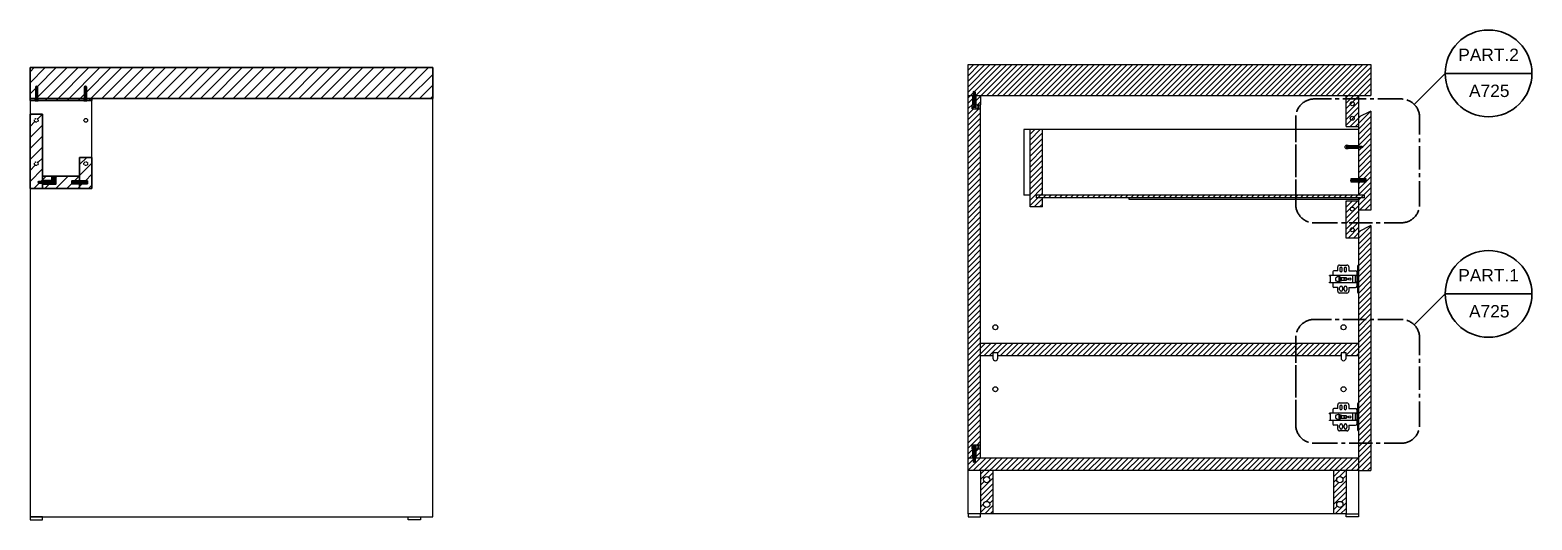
# Model space of a CAD drawing. Header units: inches. Extents: x -88 to 1416, y 266 to 857.
# Drawn here: x 372.6 to 615, y 515.9 to 595 of the extents above; entities that cross this region are included whole.
import ezdxf
from ezdxf.enums import TextEntityAlignment as Align

# ---------------------------------------------------------------- set-up
doc = ezdxf.new("R2010")
doc.units = ezdxf.units.IN
doc.header["$MEASUREMENT"] = 0
doc.linetypes.add('CENTER2', pattern=[1.125, 0.75, -0.125, 0.125, -0.125])
doc.linetypes.add('HIDDEN', pattern=[0.375, 0.25, -0.125])
doc.layers.add('A-LINE-GRPH', color=7, linetype='Continuous', lineweight=20)
doc.layers.add('A-SECT A-MCUT', color=7, linetype='Continuous', lineweight=35)
doc.styles.add('ARIAL', font='Arial.ttf')

# ---------------------------------------------------------------- blocks, each defined once
blk = doc.blocks.new('1')
for p, q in [((-113.53, 473.74), (-113.74, 473.54)), ((-113.39, 473.74), (-113.67, 473.47)), ((-113.25, 473.74), (-113.54, 473.46)), ((-113.11, 473.74), (-113.4, 473.46)), ((-113.06, 473.66), (-113.26, 473.46)), ((-111.56, 473.8), (-113.06, 473.8)), ((-111.56, 473.6), (-113.06, 473.6)), ((-111.56, 473.4), (-113.06, 473.4)), ((-111.16, 473.68), (-111.31, 473.68)), ((-111.16, 473.52), (-111.31, 473.52))]:
    blk.add_line(p, q)
blk.add_lwpolyline([(-113.06, 473.74), (-113.62, 473.74, 1), (-113.62, 473.46), (-113.06, 473.46)], format="xyb")
for points in [[(-113.06, 473.85), (-113.06, 473.35), (-111.56, 473.35), (-111.56, 473.85)], [(-111.31, 473.8), (-111.16, 473.8), (-111.16, 473.4), (-111.31, 473.4)]]:
    blk.add_lwpolyline(points, close=True)
for points in [[(-113.06, 473.7), (-111.56, 473.7), (-111.31, 473.7)], [(-111.31, 473.5), (-111.56, 473.5), (-113.06, 473.5)]]:
    blk.add_lwpolyline(points)
blk = doc.blocks.new('2')
for p, q in [((-114.31, 468.2), (-111.81, 468.2)), ((-114.29, 468.3), (-111.83, 468.3)), ((-114.29, 468.11), (-111.83, 468.11)), ((-114.22, 468.4), (-111.9, 468.4)), ((-114.22, 468.01), (-111.9, 468.01)), ((-114.06, 468.45), (-112.06, 468.45)), ((-114.06, 467.95), (-112.06, 467.95))]:
    blk.add_line(p, q)
for centre, start, end in [((-114.06, 468.2), 90, 270), ((-112.06, 468.2), 270, 90)]:
    blk.add_arc(centre, 0.25, start, end)
blk = doc.blocks.new('SECT PARTICOLARI')
at = {"layer": 'A-SECT A-MCUT'}
for q in [(9.12, 9.36), (28.12, 14.36)]:
    blk.add_line((14.12, 14.36), q, dxfattribs=at)
at = {"layer": 'A-SECT A-MCUT', "linetype": 'CENTER2', "ltscale": 5}
blk.add_lwpolyline([(-10, -6.76, 0.414214), (-7, -9.76), (7, -9.76, 0.414214), (10, -6.76), (10, 7.24, 0.414214), (7, 10.24), (-7, 10.24, 0.414214), (-10, 7.24), (-10, -6.76), (-10, 7.24)], format="xyb", dxfattribs=at)
at = {"layer": 'A-SECT A-MCUT'}
blk.add_circle((21.12, 14.36), 7, dxfattribs=at)
at = {"style": 'ARIAL'}
blk.add_attdef('1', text='', height=2, dxfattribs=at).set_placement((21.12, 18.36), align=Align.TOP_CENTER)
blk.add_attdef('A714', (17.97, 10.55), '', height=2, dxfattribs=at)
blk = doc.blocks.new('BLOCCO')
for p, q in [((9.6, 734.92), (9.2, 734.92)), ((9.6, 734.47), (9.2, 734.47)), ((9.3, 735.66), (9.3, 735.57)), ((9.3, 735.57), (9.52, 735.57)), ((9.74, 735.57), (9.52, 735.57)), ((9.74, 735.66), (9.74, 735.57))]:
    blk.add_line(p, q)
blk.add_lwpolyline([(9.2, 734.92), (9.2, 735.66), (9.85, 735.66), (9.85, 734.35), (9.2, 734.35), (9.2, 734.47)])
blk.add_lwpolyline([(9.3, 735.36), (9.3, 735.11), (9.74, 735.11), (9.74, 735.36)], close=True)
blk.add_arc((9.5, 734.7), 0.245, 293.1404, 66.8596)

msp = doc.modelspace()

# ---------------------------------------------------------------- hatches: boundary and pattern name
at = {"transparency": 33554569}
h = msp.add_hatch(dxfattribs=at)
h.set_pattern_fill('ANSI31', color=256, scale=5)
h.set_pattern_definition([(45, (700.05767, 102.5373), (-0.44194174, 0.44194174), [])])
h.paths.add_polyline_path([(524, 584.44), (524.75, 584.44), (524.75, 582.94), (524.67, 582.94), (524.67, 582.29), (524, 582.29)])
h.paths.add_polyline_path([(525.25, 584.44), (526, 584.44), (526, 582.94), (525.25, 582.94)])
h.paths.add_polyline_path([(583, 523.94), (585, 523.94), (585, 516.94), (583, 516.94)])
edge = h.paths.add_edge_path(flags=16)
edge.add_arc((584, 522.44), 0.5, 180, 540, ccw=False)
edge = h.paths.add_edge_path(flags=16)
edge.add_arc((584, 518.44), 0.5, 180, 540, ccw=False)
h.paths.add_polyline_path([(526, 523.94), (528, 523.94), (528, 516.94), (526, 516.94)])
edge = h.paths.add_edge_path(flags=16)
edge.add_arc((527, 522.44), 0.5, 180, 540, ccw=False)
edge = h.paths.add_edge_path(flags=16)
edge.add_arc((527, 518.44), 0.5, 180, 540, ccw=False)
h.paths.add_polyline_path([(524, 589.44), (589, 589.44), (589, 584.44), (524, 584.44)])
h.paths.add_polyline_path([(524, 582.29), (526, 582.29), (526, 528.09), (524.67, 528.09), (524.67, 527.44), (524.75, 527.44), (524.75, 525.94), (524, 525.94)])
h.paths.add_polyline_path([(525.25, 527.44), (526, 527.44), (526, 525.94), (525.25, 525.94)], flags=17)
edge = h.paths.add_edge_path()
edge.add_line((524, 525.94), (524.86, 525.94))
edge.add_line((524.86, 525.94), (524.86, 525.38))
edge.add_arc((525, 525.38), 0.14, 540, 720)
edge.add_line((525.14, 525.38), (525.14, 525.94))
edge.add_line((525.14, 525.94), (587, 525.94))
edge.add_line((587, 525.94), (587, 523.94))
edge.add_line((587, 523.94), (524, 523.94))
edge.add_line((524, 523.94), (524, 525.94))
h.paths.add_polyline_path([(587, 562.44), (589, 563.44), (589, 523.94), (587, 523.94)])
edge = h.paths.add_edge_path()
edge.add_line((587, 578.94), (587, 580.94))
edge.add_line((587, 580.94), (589, 581.94))
edge.add_line((589, 581.94), (589, 565.94))
edge.add_line((589, 565.94), (587, 565.94))
edge.add_line((587, 565.94), (587, 567.94))
edge.add_line((587, 567.94), (588, 567.94))
edge.add_line((588, 567.94), (588, 568.34))
edge.add_line((588, 568.34), (587, 568.34))
edge.add_line((587, 568.34), (587, 570.49))
edge.add_line((587, 570.49), (588, 570.49))
edge.add_arc((588, 570.74), 0.25, 270, 450)
edge.add_line((588, 570.99), (587, 570.99))
edge.add_line((587, 570.99), (587, 576))
edge.add_line((587, 576), (587.62, 576))
edge.add_line((587.62, 576), (587.61, 576.01))
edge.add_arc((587.56, 576.14), 0.14, 291.8055, 450)
edge.add_line((587.56, 576.28), (587, 576.28))
edge.add_line((587, 576.28), (587, 576.39))
edge.add_line((587, 576.39), (587, 578.94))
h.paths.add_polyline_path([(535, 568.34), (588, 568.34), (588, 567.94), (535, 567.94)])
h.paths.add_polyline_path([(585, 567.44), (587, 567.44), (587, 561.44), (585, 561.44)])
h.paths.add_polyline_path([(585, 584.44), (587, 584.44), (587, 579.44), (585, 579.44)])
h.paths.add_polyline_path([(534, 578.94), (536, 578.94), (536, 568.34), (535, 568.34), (535, 567.94), (536, 567.94), (536, 566.46), (534, 566.46)])
h.paths.add_polyline_path([(528.8, 542.44), (528.8, 542.94), (528, 542.94), (528, 542.44), (526, 542.44), (526, 544.44), (587, 544.44), (587, 542.44), (585, 542.44), (585, 542.94), (584.2, 542.94), (584.2, 542.44)])
at = {"transparency": 33554564}
h = msp.add_hatch(dxfattribs=at)
h.set_pattern_fill('ANSI31', color=256, scale=10)
h.set_pattern_definition([(45, (38.0819, -13.1943), (-0.8838835, 0.8838835), [])])
h.paths.add_polyline_path([(374.61, 581.44), (372.61, 581.44), (372.61, 569.44), (374.61, 569.44), (374.61, 570.13), (374.61, 570.21), (374.61, 570.32), (374.05, 570.32, -1), (374.05, 570.6), (374.61, 570.6), (374.61, 570.71)])
h.paths.add_polyline_path([(373.31, 580.44, -1), (373.91, 580.44, -1)], flags=16)
h.paths.add_polyline_path([(373.91, 573.44, -1), (373.31, 573.44, -1)], flags=16)
h.paths.add_polyline_path([(376.11, 571.44), (374.61, 571.44), (374.61, 570.71), (376.11, 570.71)], flags=17)
h.paths.add_polyline_path([(380.61, 570.19), (379.36, 570.19), (379.36, 570.69), (380.61, 570.69), (380.61, 571.44), (376.76, 571.44), (376.76, 570.13), (376.11, 570.13), (374.61, 570.13), (374.61, 569.44), (380.61, 569.44)])
h.paths.add_polyline_path([(382.61, 574.44), (380.61, 574.44), (380.61, 570.69), (381.86, 570.69), (381.86, 570.19), (380.61, 570.19), (380.61, 569.44), (382.61, 569.44)])
h.paths.add_polyline_path([(381.31, 573.44, -1), (381.91, 573.44, -1)], flags=16)
h.paths.add_polyline_path([(382.61, 583.94), (381.7, 583.94), (381.78, 583.64), (382.61, 583.64)])
h.paths.add_polyline_path([(381.4, 583.94), (373.83, 583.94), (373.91, 583.64), (381.31, 583.64)])
h.paths.add_polyline_path([(373.53, 583.94), (372.61, 583.94), (372.61, 583.64), (373.44, 583.64)])
h.paths.add_polyline_path([(437.61, 588.94), (372.61, 588.94), (372.61, 583.94), (373.53, 583.94), (373.53, 585.81, -1), (373.83, 585.81), (373.83, 583.94), (381.4, 583.94), (381.4, 585.81, -1), (381.7, 585.81), (381.7, 583.94), (382.61, 583.94), (437.61, 583.94)])

# ---------------------------------------------------------------- linework, layer by layer
for p, q in [((524, 516.94), (524, 589.44)), ((524, 589.44), (589, 589.44)), ((589, 589.44), (589, 584.44)), ((524, 584.44), (589, 584.44)), ((524.8, 582.94), (524.8, 584.44)), ((524.86, 584.91), (525.06, 585.12)), ((524.86, 584.77), (525.13, 585.05)), ((524.86, 584.63), (525.14, 584.92)), ((524.86, 584.49), (525.14, 584.78)), ((524.94, 584.44), (525.14, 584.64)), ((525, 582.94), (525, 584.44)), ((525.2, 582.94), (525.2, 584.44)), ((526, 584.44), (526, 582.94)), ((585, 579.44), (585, 584.44)), ((587, 584.44), (587, 568.34)), ((372.61, 583.64), (372.61, 581.44)), ((382.61, 574.44), (382.61, 583.64)), ((437.61, 516.44), (437.61, 583.94)), ((524.67, 582.29), (524.67, 582.94)), ((524.67, 582.94), (524.75, 582.94)), ((524.67, 582.29), (526, 582.29)), ((524.92, 582.54), (524.92, 582.69)), ((525.08, 582.54), (525.08, 582.69)), ((525.1, 582.94), (526, 582.94)), ((526, 528.09), (526, 582.29)), ((589, 581.94), (587, 580.94)), ((585, 579.44), (587, 579.44)), ((587, 578.94), (533, 578.94)), ((533, 578.94), (533, 568.34)), ((534, 566.46), (534, 578.94)), ((536, 568.34), (536, 578.94)), ((376.76, 570.44), (376.76, 571.44)), ((372.61, 569.44), (372.61, 516.44)), ((534, 568.34), (533, 568.34)), ((588, 568.34), (535, 568.34)), ((535, 568.34), (535, 567.94)), ((588, 567.94), (535, 567.94)), ((536, 566.46), (536, 567.94)), ((550, 567.64), (550, 567.94)), ((587, 567.64), (550, 567.64)), ((585, 561.44), (585, 567.44)), ((585, 567.44), (587, 567.44)), ((587, 567.94), (587, 516.94)), ((588, 567.94), (588, 568.34)), ((536, 566.46), (534, 566.46)), ((589, 565.94), (587, 565.94)), ((589, 563.44), (587, 562.44)), ((587, 561.44), (585, 561.44)), ((586.85, 555.42), (582.35, 555.42)), ((582.35, 555.32), (582.35, 555.42)), ((582.35, 555.32), (582.5, 555.32)), ((582.5, 554.32), (582.5, 555.32)), ((582.85, 555.97), (582.85, 555.42)), ((583.65, 556.17), (583.05, 556.17)), ((583.65, 556.17), (583.65, 556.77)), ((583.85, 555.26), (583.85, 554.37)), ((583.95, 557.07), (585.15, 557.07)), ((584, 556.52), (584, 556.19)), ((584.05, 555.18), (584.05, 554.46)), ((584.4, 556.19), (584.4, 556.52)), ((584.7, 556.52), (584.7, 556.19)), ((585.1, 556.19), (585.1, 556.52)), ((585.45, 556.77), (585.45, 556.17)), ((585.45, 556.17), (586.55, 556.17)), ((586.06, 555.42), (586.06, 554.22)), ((586.85, 555.32), (586.55, 555.32)), ((586.55, 554.32), (586.55, 555.32)), ((586.75, 555.97), (586.75, 555.42)), ((586.75, 555.32), (586.75, 554.32)), ((586.85, 556.92), (586.85, 552.72)), ((586.85, 555.32), (586.85, 555.42)), ((587, 557.07), (587, 557.07)), ((582.35, 554.22), (582.35, 554.32)), ((582.35, 554.32), (582.5, 554.32)), ((586.85, 554.22), (582.35, 554.22)), ((582.85, 554.22), (582.85, 553.67)), ((583.65, 553.47), (583.05, 553.47)), ((583.65, 552.87), (583.65, 553.47)), ((583.97, 553.09), (583.97, 553.46)), ((585.01, 555.02), (584.18, 555.02)), ((584.18, 554.62), (585.01, 554.62)), ((584.42, 553.46), (584.42, 553.09)), ((584.67, 553.09), (584.67, 553.46)), ((585.12, 553.46), (585.12, 553.09)), ((585.45, 553.47), (585.45, 552.87)), ((585.45, 553.47), (586.55, 553.47)), ((586.85, 554.32), (586.55, 554.32)), ((586.75, 554.22), (586.75, 553.67)), ((586.85, 554.32), (586.85, 554.22)), ((585.15, 552.57), (583.95, 552.57)), ((587, 552.57), (587, 552.57)), ((587, 544.44), (526, 544.44)), ((528, 542.44), (526, 542.44)), ((528.8, 542.94), (528, 542.94)), ((528, 542.94), (528, 542.04)), ((528.8, 542.04), (528.8, 542.94)), ((584.2, 542.44), (528.8, 542.44)), ((585, 542.94), (584.2, 542.94)), ((584.2, 542.94), (584.2, 542.04)), ((585, 542.44), (585, 542.94)), ((587, 542.44), (585, 542.44)), ((585, 542.04), (585, 542.44)), ((582.85, 533.72), (582.85, 533.17)), ((583.65, 533.92), (583.05, 533.92)), ((583.65, 533.92), (583.65, 534.52)), ((583.95, 534.82), (585.15, 534.82)), ((584, 534.27), (584, 533.94)), ((584.4, 533.94), (584.4, 534.27)), ((584.7, 534.27), (584.7, 533.94)), ((585.1, 533.94), (585.1, 534.27)), ((585.45, 534.52), (585.45, 533.92)), ((585.45, 533.92), (586.55, 533.92)), ((586.75, 533.72), (586.75, 533.17)), ((586.85, 534.67), (586.85, 530.47)), ((587, 534.82), (587, 534.82)), ((586.85, 533.17), (582.35, 533.17)), ((582.35, 533.07), (582.35, 533.17)), ((582.35, 533.07), (582.5, 533.07)), ((582.35, 531.97), (582.35, 532.07)), ((582.35, 532.07), (582.5, 532.07)), ((586.85, 531.97), (582.35, 531.97)), ((582.5, 532.07), (582.5, 533.07)), ((582.85, 531.97), (582.85, 531.42)), ((583.65, 531.22), (583.05, 531.22)), ((583.65, 530.62), (583.65, 531.22)), ((583.85, 533.01), (583.85, 532.12)), ((583.97, 530.84), (583.97, 531.21)), ((584.05, 532.93), (584.05, 532.21)), ((585.01, 532.77), (584.18, 532.77)), ((584.18, 532.37), (585.01, 532.37)), ((584.42, 531.21), (584.42, 530.84)), ((584.67, 530.84), (584.67, 531.21)), ((585.12, 531.21), (585.12, 530.84)), ((585.45, 531.22), (585.45, 530.62)), ((585.45, 531.22), (586.55, 531.22)), ((586.06, 533.17), (586.06, 531.97)), ((586.85, 533.07), (586.55, 533.07)), ((586.55, 532.07), (586.55, 533.07)), ((586.85, 532.07), (586.55, 532.07)), ((586.75, 533.07), (586.75, 532.07)), ((586.75, 531.97), (586.75, 531.42)), ((586.85, 533.07), (586.85, 533.17)), ((586.85, 532.07), (586.85, 531.97)), ((585.15, 530.32), (583.95, 530.32)), ((587, 530.32), (587, 530.32)), ((524.67, 527.44), (524.67, 528.09)), ((524.67, 528.09), (526, 528.09)), ((524.67, 527.44), (524.75, 527.44)), ((525.25, 527.44), (526, 527.44)), ((526, 525.94), (526, 527.44)), ((587, 525.94), (524, 525.94)), ((587, 523.94), (524, 523.94)), ((526, 523.94), (526, 516.94)), ((528, 523.94), (528, 516.94)), ((583, 523.94), (583, 516.94)), ((585, 523.94), (585, 516.94)), ((587, 523.94), (589, 523.94)), ((372.61, 516.44), (437.61, 516.44)), ((585, 516.94), (524, 516.94))]:
    msp.add_line(p, q)
for points in [[(524.75, 584.44), (525.25, 584.44), (525.25, 582.94), (524.75, 582.94)], [(524.8, 582.69), (524.8, 582.54), (525.2, 582.54), (525.2, 582.69)], [(588.25, 570.99), (585.75, 570.99), (585.75, 570.49), (588.25, 570.49)], [(372.61, 515.94), (374.6, 515.94), (374.6, 516.44), (372.61, 516.44)], [(435.61, 515.94), (433.62, 515.94), (433.62, 516.44), (435.61, 516.44)], [(524, 516.44), (526, 516.44), (526, 516.94), (524, 516.94)], [(587, 516.44), (585, 516.44), (585, 516.94), (587, 516.94)]]:
    msp.add_lwpolyline(points, close=True)
msp.add_lwpolyline([(524.86, 584.44), (524.86, 585, -1), (525.14, 585), (525.14, 584.44)], format="xyb")
for points in [[(524.9, 584.44), (524.9, 582.94)], [(525.1, 582.94), (525.1, 584.44)], [(524.9, 582.8), (524.9, 582.69)], [(525.1, 582.69), (525.1, 582.83)], [(589, 581.94), (589, 565.94)], [(589, 563.44), (589, 523.94)]]:
    msp.add_lwpolyline(points)
for centre, radius in [((586, 583.12), 0.325), ((381.61, 580.44), 0.3), ((586, 580.77), 0.325), ((585.17, 576.14), 0.325), ((586, 566.12), 0.325), ((586, 562.77), 0.325), ((583.78, 554.82), 0.45), ((584.9, 554.82), 0.2), ((585.59, 554.82), 0.2), ((528.4, 547.04), 0.4), ((584.6, 547.04), 0.4), ((528.4, 537.04), 0.4), ((584.6, 537.04), 0.4), ((583.78, 532.57), 0.45), ((584.9, 532.57), 0.2), ((585.59, 532.57), 0.2), ((527, 522.44), 0.5), ((584, 522.44), 0.5), ((527, 518.44), 0.5), ((584, 518.44), 0.5)]:
    msp.add_circle(centre, radius)
at = {"linetype": 'HIDDEN'}
for centre in [(373.61, 580.44), (373.61, 573.44), (381.61, 573.44)]:
    msp.add_circle(centre, 0.3, dxfattribs=at)
for centre, radius, start, end in [((583.05, 555.97), 0.2, 90, 180), ((583.95, 556.77), 0.3, 90, 180), ((584.2, 556.52), 0.2, 90, 180), ((584.2, 556.19), 0.2, 180, 270), ((584.2, 556.52), 0.2, 0, 90), ((584.2, 556.19), 0.2, 270, 0), ((584.9, 556.52), 0.2, 90, 180), ((584.9, 556.19), 0.2, 180, 270), ((584.9, 556.52), 0.2, 0, 90), ((584.9, 556.19), 0.2, 270, 0), ((585.15, 556.77), 0.3, 0, 90), ((586.55, 555.97), 0.2, 0, 90), ((587, 556.92), 0.15, 90, 180), ((583.05, 553.67), 0.2, 180, 270), ((583.95, 552.87), 0.3, 180, 270), ((584.2, 553.46), 0.225, 90, 180), ((584.2, 553.09), 0.225, 180, 270), ((584.2, 553.46), 0.225, 0, 90), ((584.2, 553.09), 0.225, 270, 0), ((584.9, 553.46), 0.225, 90, 180), ((584.9, 553.09), 0.225, 180, 270), ((584.9, 553.46), 0.225, 0, 90), ((584.9, 553.09), 0.225, 270, 0), ((585.01, 554.82), 0.2, 0, 90), ((585.01, 554.82), 0.2, 270, 0), ((585.15, 552.87), 0.3, 270, 0), ((586.55, 553.67), 0.2, 270, 0), ((587, 552.72), 0.15, 180, 270), ((528.4, 542.04), 0.4, 180, 0), ((584.6, 542.04), 0.4, 180, 0), ((583.05, 533.72), 0.2, 90, 180), ((583.95, 534.52), 0.3, 90, 180), ((584.2, 534.27), 0.2, 90, 180), ((584.2, 533.94), 0.2, 180, 270), ((584.2, 534.27), 0.2, 0, 90), ((584.2, 533.94), 0.2, 270, 0), ((584.9, 534.27), 0.2, 90, 180), ((584.9, 533.94), 0.2, 180, 270), ((584.9, 534.27), 0.2, 0, 90), ((584.9, 533.94), 0.2, 270, 0), ((585.15, 534.52), 0.3, 0, 90), ((586.55, 533.72), 0.2, 0, 90), ((587, 534.67), 0.15, 90, 180), ((583.05, 531.42), 0.2, 180, 270), ((584.2, 531.21), 0.225, 90, 180), ((584.2, 531.21), 0.225, 0, 90), ((584.9, 531.21), 0.225, 90, 180), ((584.9, 531.21), 0.225, 0, 90), ((585.01, 532.57), 0.2, 0, 90), ((585.01, 532.57), 0.2, 270, 0), ((586.55, 531.42), 0.2, 270, 0), ((583.95, 530.62), 0.3, 180, 270), ((584.2, 530.84), 0.225, 180, 270), ((584.2, 530.84), 0.225, 270, 0), ((584.9, 530.84), 0.225, 180, 270), ((584.9, 530.84), 0.225, 270, 0), ((585.15, 530.62), 0.3, 270, 0), ((587, 530.47), 0.15, 180, 270)]:
    msp.add_arc(centre, radius, start, end)
at = {"layer": 'A-SECT A-MCUT'}
for p, q in [((372.61, 588.94), (437.61, 588.94)), ((372.61, 583.94), (372.61, 588.94)), ((437.61, 588.94), (437.61, 583.94)), ((373.81, 585.88), (373.53, 585.65)), ((373.53, 583.81), (373.53, 585.81)), ((373.83, 585.69), (373.53, 585.45)), ((373.83, 585.49), (373.53, 585.25)), ((373.83, 585.29), (373.53, 585.05)), ((373.83, 585.09), (373.53, 584.85)), ((373.83, 584.89), (373.53, 584.65)), ((373.83, 584.69), (373.53, 584.45)), ((373.83, 584.49), (373.53, 584.25)), ((373.83, 584.29), (373.53, 584.05)), ((373.83, 583.81), (373.83, 585.81)), ((381.68, 585.88), (381.4, 585.65)), ((381.4, 583.81), (381.4, 585.81)), ((381.7, 585.69), (381.4, 585.45)), ((381.7, 585.49), (381.4, 585.25)), ((381.7, 585.29), (381.4, 585.05)), ((381.7, 585.09), (381.4, 584.85)), ((381.7, 584.89), (381.4, 584.65)), ((381.7, 584.69), (381.4, 584.45)), ((381.7, 584.49), (381.4, 584.25)), ((381.7, 584.29), (381.4, 584.05)), ((381.7, 583.81), (381.7, 585.81)), ((372.61, 583.94), (373.53, 583.94)), ((372.61, 583.94), (372.61, 583.64)), ((372.61, 583.64), (373.44, 583.64)), ((373.53, 583.81), (373.43, 583.61)), ((373.43, 583.61), (373.55, 583.61)), ((373.83, 584.09), (373.53, 583.85)), ((373.53, 583.81), (373.83, 583.81)), ((373.68, 583.71), (373.55, 583.61)), ((373.55, 583.61), (373.8, 583.61)), ((373.68, 583.71), (373.8, 583.61)), ((373.83, 583.89), (373.72, 583.81)), ((373.8, 583.61), (373.93, 583.61)), ((373.83, 583.94), (381.4, 583.94)), ((373.83, 583.81), (373.93, 583.61)), ((373.91, 583.64), (381.31, 583.64)), ((381.4, 583.81), (381.3, 583.61)), ((381.3, 583.61), (381.42, 583.61)), ((381.7, 584.09), (381.4, 583.85)), ((381.4, 583.81), (381.7, 583.81)), ((381.55, 583.71), (381.42, 583.61)), ((381.42, 583.61), (381.67, 583.61)), ((381.55, 583.71), (381.67, 583.61)), ((381.7, 583.89), (381.59, 583.81)), ((381.67, 583.61), (381.8, 583.61)), ((382.61, 583.94), (381.7, 583.94)), ((381.7, 583.81), (381.8, 583.61)), ((381.78, 583.64), (382.61, 583.64)), ((382.61, 583.94), (437.61, 583.94)), ((382.61, 583.64), (382.61, 583.94)), ((372.61, 569.44), (372.61, 581.44)), ((372.61, 581.44), (374.61, 581.44)), ((374.61, 581.44), (374.61, 570.71)), ((380.61, 574.44), (380.61, 570.69)), ((380.61, 574.44), (382.61, 574.44)), ((382.61, 574.44), (382.61, 569.44)), ((374.61, 571.44), (380.61, 571.44)), ((374.61, 570.21), (374.61, 570.13)), ((376.11, 570.13), (374.61, 570.13)), ((374.61, 570.13), (374.61, 569.44)), ((376.11, 570.71), (376.11, 571.44)), ((380.61, 570.19), (380.61, 569.44)), ((372.61, 569.44), (382.61, 569.44))]:
    msp.add_line(p, q, dxfattribs=at)
at = {"layer": 'A-SECT A-MCUT', "linetype": 'HIDDEN'}
for p, q in [((373.44, 583.64), (373.53, 583.94)), ((373.91, 583.64), (373.83, 583.94)), ((381.31, 583.64), (381.4, 583.94)), ((381.78, 583.64), (381.7, 583.94))]:
    msp.add_line(p, q, dxfattribs=at)
at = {"layer": 'A-SECT A-MCUT'}
msp.add_lwpolyline([(381.86, 570.69), (379.36, 570.69), (379.36, 570.19), (381.86, 570.19)], close=True, dxfattribs=at)
for centre in [(373.68, 585.81), (381.55, 585.81)]:
    msp.add_arc(centre, 0.15, 0, 180, dxfattribs=at)

# ---------------------------------------------------------------- block references
at = {"xscale": -1}
for name in ['1', '2']:
    msp.add_blockref(name, (473.94, 102.54), dxfattribs=at)
at = {"xscale": -1, "rotation": 270}
msp.add_blockref('1', (51.4, 639), dxfattribs=at)
at = {"layer": 'A-LINE-GRPH', "xscale": -1, "rotation": 270}
for p in [(-209.67, 573.09), (-209.67, 518.24)]:
    msp.add_blockref('BLOCCO', p, dxfattribs=at)
at = {"layer": 'A-SECT A-MCUT'}
for p, values in [((586.88, 573.65), {'1': 'PART.2', 'A714': 'A725'}), ((586.88, 538.07), {'1': 'PART.1', 'A714': 'A725'})]:
    msp.add_blockref('SECT PARTICOLARI', p, dxfattribs=at).add_auto_attribs(values)
at = {"layer": 'A-SECT A-MCUT', "transparency": 33554574}
msp.add_blockref('1', (487.67, 96.85), dxfattribs=at)
at = {"layer": 'A-SECT A-MCUT'}
msp.add_blockref('BLOCCO', (366.91, -164.22), dxfattribs=at)
at = {"layer": 'A-SECT A-MCUT', "transparency": 33554574, "xscale": -1}
msp.add_blockref('2', (267.55, 102.24), dxfattribs=at)

doc.saveas('drawing.dxf')
